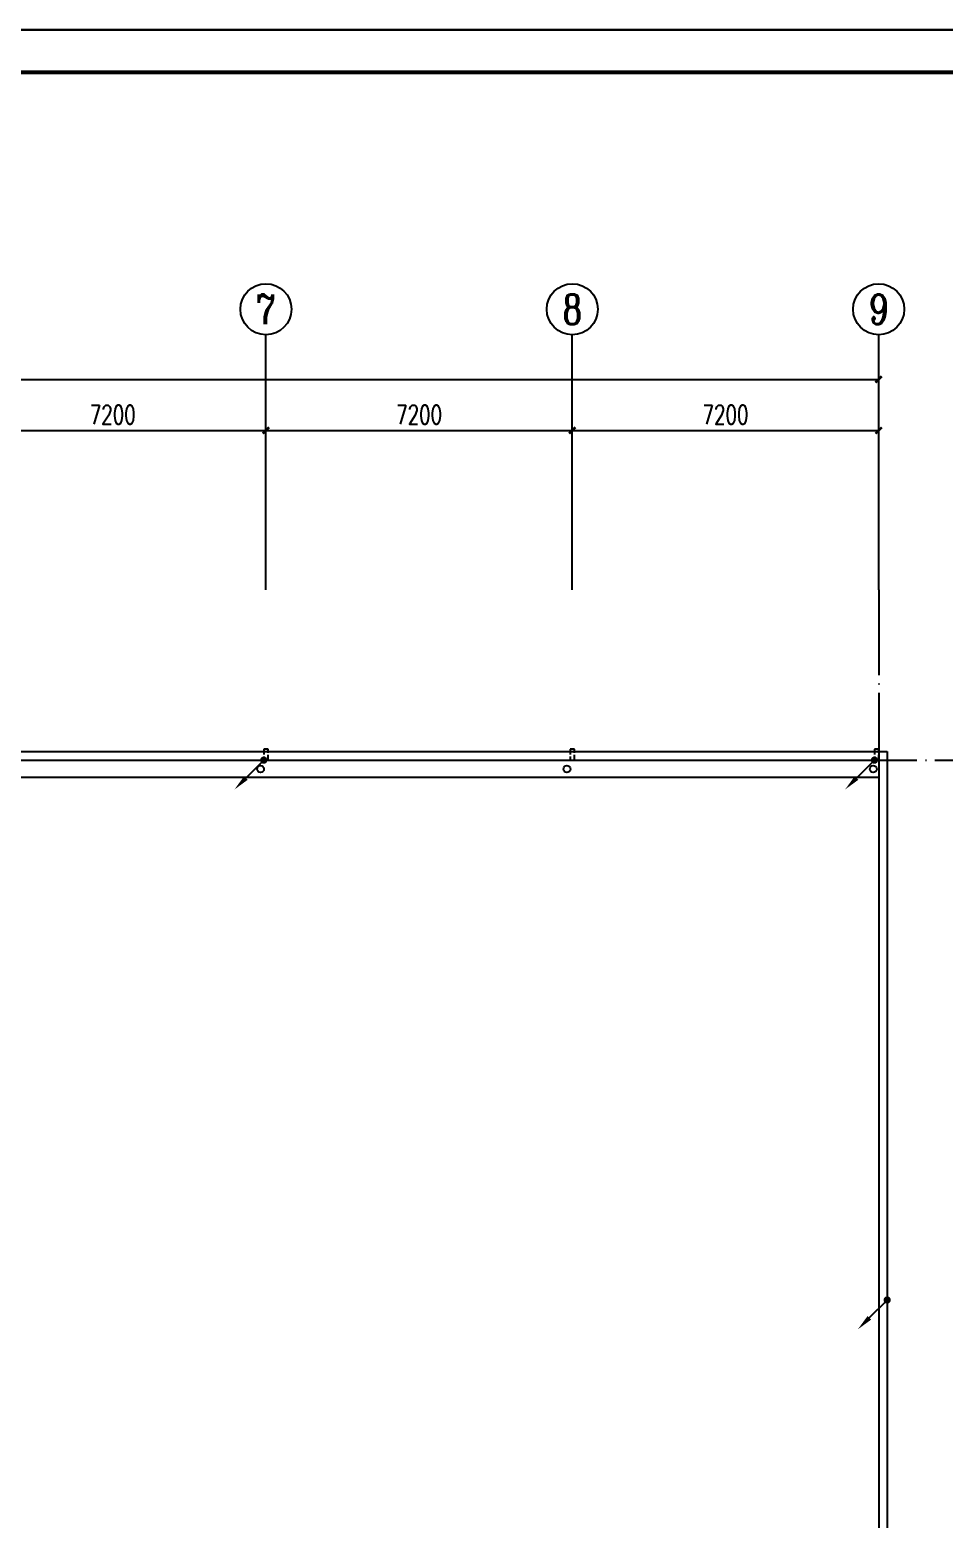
# Model space of a CAD drawing. Extents: x 12152 to 491505, y 111028 to 412681.
# Drawn here: x 448520 to 470009, y 135418 to 170428 of the extents above; entities that cross this region are included whole.
import ezdxf
from ezdxf.enums import TextEntityAlignment as Align

# ---------------------------------------------------------------- set-up
doc = ezdxf.new("R2010")
doc.units = 0
doc.header["$LTSCALE"] = 1000
doc.header["$MEASUREMENT"] = 0
doc.linetypes.add('DASH', pattern=[0.35, 0.25, -0.1])
doc.linetypes.add('DOTE', pattern=[2.42, 2, -0.2, 0.02, -0.2])
for name, color, linetype in [('AXIS', 3, 'Continuous'), ('AXIS_TEXT', 7, 'Continuous'), ('DOTE', 8, 'DOTE'), ('LWIRE', 4, 'Continuous'), ('PUB_TITLE', 4, 'Continuous'), ('YS', 7, 'Continuous'), ('图框(锁住)', 7, 'Continuous')]:
    doc.layers.add(name, color=color, linetype=linetype)
doc.layers.add('yichutu', color=7, linetype='Continuous', true_color=0xffffff, plot=False)
doc.styles.add('_TCH_AXIS', font='COMPLEX', dxfattribs={"bigfont": 'GBCBIG'})
doc.styles.add('_TCH_DIM_T3', font='SIMPLEX', dxfattribs={"width": 0.705882, "bigfont": 'GBCBIG'})
doc.styles.add('COMPLEX', font='COMPLEX')
doc.styles.get("Standard").update_dxf_attribs({"font": 'gbenor.shx', "bigfont": 'gbcbig.shx'})
doc.dimstyles.new('_TCH_ARCH&&150', dxfattribs={"dimtxt": 446.25, "dimasz": 150, "dimexe": 375, "dimexo": 450, "dimgap": 150, "dimtad": 1, "dimdec": 0, "dimzin": 0, "dimdsep": 46, "dimtxsty": '_TCH_DIM_T3', "dimblk": 'ARCHTICK', "dimcen": 0.09, "dimclrt": 7, "dimazin": 2, "dimtfac": 1, "dimtdec": 0, "dimtix": 1, "dimtmove": 2, "dimatfit": 3, "dimfxl": 1, "dimtolj": 1, "dimtzin": 0, "dimarcsym": 0})

# ---------------------------------------------------------------- blocks, each defined once
blk = doc.blocks.new('_ArchTick')
at = {"color": 0, "linetype": 'ByBlock', "const_width": 0.4}
blk.add_lwpolyline([(-0.5, -0.5), (0.5, 0.5)], dxfattribs=at)
blk = doc.blocks.new('*D225')
at = {"layer": 'AXIS', "color": 0, "lineweight": -2, "transparency": 16777216}
for p, q in [((446869, 157710), (446869, 161385)), ((454069, 157710), (454069, 161385)), ((446869, 161010), (454069, 161010))]:
    blk.add_line(p, q, dxfattribs=at)
at = {"layer": 'Defpoints', "color": 0, "transparency": 16777216}
for p in [(454069, 161010), (446869, 157260), (454069, 157260)]:
    blk.add_point(p, dxfattribs=at)
at = {"layer": 'AXIS', "color": 0, "lineweight": -2, "transparency": 16777216, "xscale": 150, "yscale": 150, "zscale": 150, "rotation": 180}
blk.add_blockref('_ArchTick', (446869, 161010), dxfattribs=at)
at = {"layer": 'AXIS', "color": 0, "lineweight": -2, "transparency": 16777216, "xscale": 150, "yscale": 150, "zscale": 150}
blk.add_blockref('_ArchTick', (454069, 161010), dxfattribs=at)
at = {"layer": 'AXIS', "color": 7, "transparency": 16777216, "insert": (450469, 161383), "char_height": 446.2, "attachment_point": 5, "style": '_TCH_DIM_T3'}
blk.add_mtext('\\A1;7200', dxfattribs=at)
blk = doc.blocks.new('*D226')
at = {"layer": 'AXIS', "color": 0, "lineweight": -2, "transparency": 16777216}
for p, q in [((454069, 157710), (454069, 161385)), ((461269, 157710), (461269, 161385)), ((454069, 161010), (461269, 161010))]:
    blk.add_line(p, q, dxfattribs=at)
at = {"layer": 'Defpoints', "color": 0, "transparency": 16777216}
for p in [(461269, 161010), (454069, 157260), (461269, 157260)]:
    blk.add_point(p, dxfattribs=at)
at = {"layer": 'AXIS', "color": 0, "lineweight": -2, "transparency": 16777216, "xscale": 150, "yscale": 150, "zscale": 150, "rotation": 180}
blk.add_blockref('_ArchTick', (454069, 161010), dxfattribs=at)
at = {"layer": 'AXIS', "color": 0, "lineweight": -2, "transparency": 16777216, "xscale": 150, "yscale": 150, "zscale": 150}
blk.add_blockref('_ArchTick', (461269, 161010), dxfattribs=at)
at = {"layer": 'AXIS', "color": 7, "transparency": 16777216, "insert": (457669, 161383), "char_height": 446.2, "attachment_point": 5, "style": '_TCH_DIM_T3'}
blk.add_mtext('\\A1;7200', dxfattribs=at)
blk = doc.blocks.new('*D227')
at = {"layer": 'AXIS', "color": 0, "lineweight": -2, "transparency": 16777216}
for p, q in [((461269, 157710), (461269, 161385)), ((468469, 157710), (468469, 161385)), ((461269, 161010), (468469, 161010))]:
    blk.add_line(p, q, dxfattribs=at)
at = {"layer": 'Defpoints', "color": 0, "transparency": 16777216}
for p in [(468469, 161010), (461269, 157260), (468469, 157260)]:
    blk.add_point(p, dxfattribs=at)
at = {"layer": 'AXIS', "color": 0, "lineweight": -2, "transparency": 16777216, "xscale": 150, "yscale": 150, "zscale": 150, "rotation": 180}
blk.add_blockref('_ArchTick', (461269, 161010), dxfattribs=at)
at = {"layer": 'AXIS', "color": 0, "lineweight": -2, "transparency": 16777216, "xscale": 150, "yscale": 150, "zscale": 150}
blk.add_blockref('_ArchTick', (468469, 161010), dxfattribs=at)
at = {"layer": 'AXIS', "color": 7, "transparency": 16777216, "insert": (464869, 161383), "char_height": 446.2, "attachment_point": 5, "style": '_TCH_DIM_T3'}
blk.add_mtext('\\A1;7200', dxfattribs=at)
blk = doc.blocks.new('*D228')
at = {"layer": 'AXIS', "color": 0, "lineweight": -2, "transparency": 16777216}
for p, q in [((410869, 157710), (410869, 162585)), ((468469, 157710), (468469, 162585)), ((410869, 162210), (468469, 162210))]:
    blk.add_line(p, q, dxfattribs=at)
at = {"layer": 'Defpoints', "color": 0, "transparency": 16777216}
for p in [(468469, 162210), (410869, 157260), (468469, 157260)]:
    blk.add_point(p, dxfattribs=at)
at = {"layer": 'AXIS', "color": 0, "lineweight": -2, "transparency": 16777216, "xscale": 150, "yscale": 150, "zscale": 150, "rotation": 180}
blk.add_blockref('_ArchTick', (410869, 162210), dxfattribs=at)
at = {"layer": 'AXIS', "color": 0, "lineweight": -2, "transparency": 16777216, "xscale": 150, "yscale": 150, "zscale": 150}
blk.add_blockref('_ArchTick', (468469, 162210), dxfattribs=at)
at = {"layer": 'AXIS', "color": 7, "transparency": 16777216, "insert": (439669, 162583), "char_height": 446.2, "attachment_point": 5, "style": '_TCH_DIM_T3'}
blk.add_mtext('\\A1;57600', dxfattribs=at)
blk = doc.blocks.new('_AXISO')
blk.add_circle((0, 0), 0.5)
at = {"layer": 'AXIS_TEXT', "style": 'COMPLEX', "width": 1.041667}
blk.add_attdef('A', text='', height=0.56, dxfattribs=at).set_placement((-0.25, -0.28), (0.25, -0.28), align=Align.FIT)
blk = doc.blocks.new('$TelecSys$00000080')
for p, q in [((-0.7, -0.7), (0, 0)), ((0.104, 0.104), (0.104, 0.104)), ((-0.104, -0.104), (-0.104, -0.104))]:
    blk.add_line(p, q)
at = {"const_width": 0.142}
blk.add_lwpolyline([(0.071, 0, 1), (-0.071, 0, 1)], format="xyb", close=True, dxfattribs=at)
blk.add_solid([(-0.63, -0.77), (-0.77, -0.63), (-1.15, -1.15)])
at = {"width": 0.8, "flags": 9}
blk.add_attdef('A', (0, 0), '', height=0.00002, rotation=180, dxfattribs=at)
blk = doc.blocks.new('yct-1051-594-105100-59400-100-1002.0')
at = {"layer": 'yichutu', "color": 7, "true_color": 0xffffff}
blk.add_lwpolyline([(0, 0), (0, 59400), (105100, 59400), (105100, 0)], close=True, dxfattribs=at)

msp = doc.modelspace()

# ---------------------------------------------------------------- linework, layer by layer
at = {"layer": 'AXIS', "color": 0}
for p, q in [((454068.8, 157259.9), (454068.8, 163259.9)), ((461268.8, 157259.9), (461268.8, 163259.9)), ((468468.8, 157259.9), (468468.8, 163259.9))]:
    msp.add_line(p, q, dxfattribs=at)
at = {"layer": 'DOTE'}
for p, q in [((468468.8, 157259.9), (468468.8, 123859.9)), ((406868.8, 153259.9), (472468.8, 153259.9))]:
    msp.add_line(p, q, dxfattribs=at)
at = {"layer": 'PUB_TITLE', "color": 0}
msp.add_lwpolyline([(386397.7, 111028.2), (491497.7, 111028.2), (491497.7, 170428.2), (386397.7, 170428.2)], close=True, dxfattribs=at)
at = {"layer": 'PUB_TITLE', "color": 0, "const_width": 100}
msp.add_lwpolyline([(388897.7, 112028.2), (490497.7, 112028.2), (490497.7, 169428.2), (388897.7, 169428.2)], close=True, dxfattribs=at)
at = {"layer": 'YS', "color": 0, "linetype": 'DASH', "ltscale": 0.5}
for points in [[(454018.8, 153259.9), (454118.8, 153259.9), (454118.8, 153519.9), (454018.8, 153519.9)], [(461218.8, 153259.9), (461318.8, 153259.9), (461318.8, 153519.9), (461218.8, 153519.9)], [(468368.8, 153259.9), (468468.8, 153259.9), (468468.8, 153519.9), (468368.8, 153519.9)]]:
    msp.add_lwpolyline(points, close=True, dxfattribs=at)
at = {"layer": 'YS', "color": 0}
for centre in [(453942.7, 153051.7), (461142.7, 153051.7), (468342.7, 153051.7)]:
    msp.add_circle(centre, 80, dxfattribs=at)
at = {"layer": '图框(锁住)', "color": 0}
for p, q in [((410668.8, 153459.9), (468668.8, 153459.9)), ((468468.8, 153459.9), (468468.8, 127659.9)), ((468668.8, 153459.9), (468668.8, 127659.9)), ((410868.8, 153259.9), (468468.8, 153259.9)), ((410868.8, 152859.9), (468468.8, 152859.9))]:
    msp.add_line(p, q, dxfattribs=at)

# ---------------------------------------------------------------- block references
at = {"layer": 'AXIS', "color": 0}
ref = msp.add_blockref('_AXISO', (454068.8, 163859.9), dxfattribs=dict(at, xscale=1200, yscale=1200, zscale=1200))
ref.add_attrib('A', '7', dxfattribs={"layer": 'AXIS_TEXT', "color": 0, "height": 698.9, "style": '_TCH_AXIS'}).set_placement((453835.8, 163510.4), (454301.8, 163510.4), align=Align.FIT)
ref = msp.add_blockref('_AXISO', (461268.8, 163859.9), dxfattribs=dict(at, xscale=1200, yscale=1200, zscale=1200))
ref.add_attrib('A', '8', dxfattribs={"layer": 'AXIS_TEXT', "color": 0, "height": 698.9, "style": '_TCH_AXIS'}).set_placement((461035.8, 163510.4), (461501.8, 163510.4), align=Align.FIT)
ref = msp.add_blockref('_AXISO', (468468.8, 163859.9), dxfattribs=dict(at, xscale=1200, yscale=1200, zscale=1200))
ref.add_attrib('A', '9', dxfattribs={"layer": 'AXIS_TEXT', "color": 0, "height": 698.9, "style": '_TCH_AXIS'}).set_placement((468235.8, 163510.4), (468701.8, 163510.4), align=Align.FIT)
at = {"layer": 'LWIRE', "xscale": 600, "yscale": 600, "zscale": 600}
for p in [(454018.8, 153259.9), (468368.8, 153259.9), (468668.8, 140570.1)]:
    msp.add_blockref('$TelecSys$00000080', p, dxfattribs=at)
at = {"layer": 'yichutu'}
msp.add_blockref('yct-1051-594-105100-59400-100-1002.0', (386397.7, 111028.2), dxfattribs=at)

# ---------------------------------------------------------------- dimensions: what is measured, and where the dimension line sits
at = {"layer": 'AXIS', "color": 0}
for p1, p2, distance, picture, middle in [((410868.8, 157259.9), (468468.8, 157259.9), 4950, '*D228', (439668.8, 162583)), ((446868.8, 157259.9), (454068.8, 157259.9), 3750, '*D225', (450468.8, 161383)), ((454068.8, 157259.9), (461268.8, 157259.9), 3750, '*D226', (457668.8, 161383)), ((461268.8, 157259.9), (468468.8, 157259.9), 3750, '*D227', (464868.8, 161383))]:
    dim = msp.add_aligned_dim(p1=p1, p2=p2, distance=distance, dimstyle='_TCH_ARCH&&150', dxfattribs=at)
    dim.commit()
    dim.dimension.update_dxf_attribs({"geometry": picture, "text_midpoint": middle})

doc.saveas('drawing.dxf')
